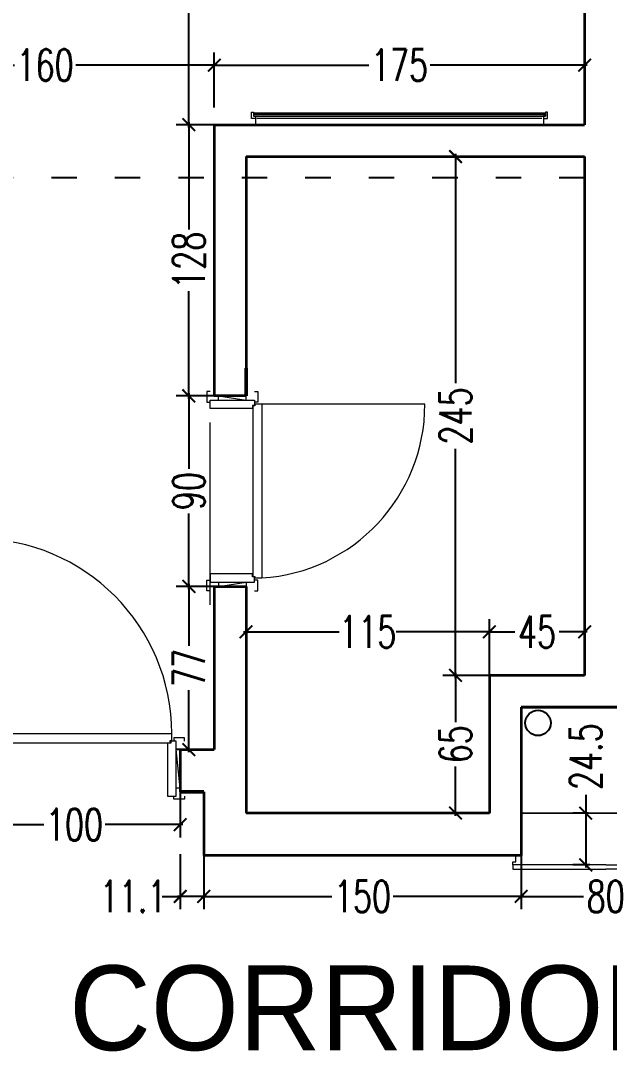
# Model space of a CAD drawing. Header units: centimetres. Extents: x -3207095 to 15275363, y -32656 to 4798027.
# Drawn here: x 694881.8 to 695160.1, y 4471585.3 to 4472072 of the extents above; entities that cross this region are included whole.
import ezdxf

# ---------------------------------------------------------------- set-up
doc = ezdxf.new("R2010")
doc.units = ezdxf.units.CM
doc.linetypes.add('ACAD_ISO03W100', pattern=[30, 12, -18])
doc.linetypes.add('DUZ', pattern=[500, 500])
doc.layers.get('0').update_dxf_attribs({"color": 1, "linetype": 'DUZ'})
for name, color, linetype in [('0 MC MAHAL', 94, 'Continuous'), ('DIM', 1, 'DUZ'), ('TESİSAT', 57, 'Continuous')]:
    doc.layers.add(name, color=color, linetype=linetype)
for name, color, linetype, lineweight in [('DUV', 220, 'Continuous', 50), ('DUVAR', 7, 'Continuous', 35), ('FE_MOBTEF.2', 33, 'Continuous', 18), ('KAPEN', 151, 'Continuous', 9)]:
    doc.layers.add(name, color=color, linetype=linetype, lineweight=lineweight)
doc.styles.add('DIM', font='ROMANSTW.SHX', dxfattribs={"width": 0.7})
doc.dimstyles.new('1_100', dxfattribs={"dimtxt": 15, "dimasz": 6, "dimexe": 6, "dimexo": 0, "dimgap": 2, "dimtad": 0, "dimdec": 1, "dimzin": 11, "dimdsep": 46, "dimtxsty": 'DIM', "dimblk": 'ARCHTICK', "dimcen": 3, "dimdle": 1.25, "dimclrt": 2, "dimadec": 0, "dimazin": 0, "dimtfac": 1.25, "dimtdec": 1, "dimtix": 1, "dimtofl": 0, "dimtmove": 1, "dimatfit": 3, "dimldrblk": 'ARCHTICK', "dimfxl": 20, "dimfxlon": 1, "dimtolj": 1, "dimtzin": 0, "dimarcsym": 0})

# ---------------------------------------------------------------- blocks, each defined once
blk = doc.blocks.new('new block')
at = {"layer": 'KAPEN'}
for p, q in [((105202.0528, 48261.8596), (105202.0198, 48261.8596)), ((105202.0528, 48261.8526), (105202.0528, 48261.8596)), ((105202.0628, 48261.8526), (105202.0528, 48261.8526)), ((105202.0628, 48261.0466), (105202.0628, 48261.8526)), ((105201.2498, 48261.0396), (105202.0528, 48261.0396)), ((105202.0528, 48261.0466), (105202.0628, 48261.0466)), ((105202.0528, 48261.0396), (105202.0528, 48261.0466))]:
    blk.add_line(p, q, dxfattribs=at)
for points in [[(105202.0548, 48261.9196), (105202.0398, 48261.9196), (105202.0398, 48261.8696), (105202.0548, 48261.8696)], [(105202.2648, 48261.9196), (105202.2798, 48261.9196), (105202.2798, 48261.8696), (105202.2648, 48261.8696)], [(105202.2248, 48261.8796), (105202.2248, 48261.8996), (105202.0948, 48261.8796), (105202.0948, 48261.8996)], [(105202.0198, 48261.0396), (105202.0198, 48261.8596)], [(105202.0548, 48260.9796), (105202.0398, 48260.9796), (105202.0398, 48261.0296), (105202.0548, 48261.0296)], [(105202.2248, 48261.0196), (105202.2248, 48260.9996), (105202.0948, 48261.0196), (105202.0948, 48260.9996)], [(105202.2648, 48260.9796), (105202.2798, 48260.9796), (105202.2798, 48261.0296), (105202.2648, 48261.0296)]]:
    blk.add_lwpolyline(points, dxfattribs=at)
for points in [[(105202.0548, 48261.8796), (105202.0548, 48261.8546), (105202.0648, 48261.8546), (105202.0648, 48261.8396), (105202.2648, 48261.8396), (105202.2648, 48261.8796)], [(105202.0548, 48261.0196), (105202.0548, 48261.0446), (105202.0648, 48261.0446), (105202.0648, 48261.0596), (105202.2648, 48261.0596), (105202.2648, 48261.0196)]]:
    blk.add_lwpolyline(points, close=True, dxfattribs=at)
blk.add_arc((105202.0715, 48261.0396), 0.8216, 93.6023, 180, dxfattribs=at)
blk = doc.blocks.new('K210')
for p, q in [((0.04, 0.985), (0.04, 0.032)), ((0.96, 0.032), (0.96, 0.065)), ((0.04, 0.032), (0.047, 0.032)), ((0.047, 0.032), (0.047, 0.022)), ((0.047, 0.022), (0.953, 0.022)), ((0.953, 0.032), (0.96, 0.032)), ((0.953, 0.022), (0.953, 0.032))]:
    blk.add_line(p, q)
for points in [[(0.04, 0.065), (0.96, 0.065)], [(-0.02, 0.03), (-0.02, 0.045), (0.03, 0.045), (0.03, 0.03)], [(1.02, 0.03), (1.02, 0.045), (0.97, 0.045), (0.97, 0.03)], [(0.02, -0.19), (0, -0.19), (0.02, -0.01), (0, -0.01)], [(0.98, -0.19), (1, -0.19), (0.98, -0.01), (1, -0.01)], [(-0.02, -0.23), (-0.02, -0.245), (0.03, -0.245), (0.03, -0.23)], [(1.02, -0.23), (1.02, -0.245), (0.97, -0.245), (0.97, -0.23)]]:
    blk.add_lwpolyline(points)
for points in [[(0.02, 0.03), (0.045, 0.03), (0.045, 0.02), (0.06, 0.02), (0.06, -0.23), (0.02, -0.23)], [(0.98, 0.03), (0.955, 0.03), (0.955, 0.02), (0.94, 0.02), (0.94, -0.23), (0.98, -0.23)]]:
    blk.add_lwpolyline(points, close=True)
blk.add_arc((0.04, 0.065), 0.92, 0, 90)
blk = doc.blocks.new('rgtkjıtdkfgölv')
at = {"layer": 'FE_MOBTEF.2'}
for p, q in [((104445.9076, 48877.9319), (104445.9076, 48877.9619)), ((104447.2679, 48877.9319), (104447.2679, 48877.9619)), ((104445.9079, 48877.9319), (104445.8879, 48877.9319)), ((104445.8879, 48877.9319), (104445.8879, 48877.9019)), ((104445.8979, 48877.9139), (104445.8979, 48877.9219)), ((104445.8979, 48877.9219), (104447.2779, 48877.9219)), ((104445.8979, 48877.9219), (104445.9079, 48877.9219)), ((104445.8979, 48877.9019), (104445.8979, 48877.9219)), ((104445.8979, 48877.9079), (104445.8979, 48877.9139)), ((104445.8979, 48877.9139), (104447.2779, 48877.9139)), ((104447.2779, 48877.9139), (104445.8979, 48877.9139)), ((104445.9079, 48877.9219), (104445.9079, 48877.9319)), ((104447.2612, 48877.9319), (104445.9143, 48877.9319)), ((104447.2679, 48877.9319), (104447.2879, 48877.9319)), ((104447.2679, 48877.9219), (104447.2679, 48877.9319)), ((104447.2779, 48877.9219), (104447.2679, 48877.9219)), ((104447.2779, 48877.9019), (104447.2779, 48877.9219)), ((104447.2779, 48877.9219), (104447.2779, 48877.9139)), ((104447.2779, 48877.9139), (104447.2779, 48877.9079)), ((104447.2879, 48877.9319), (104447.2879, 48877.9019)), ((104445.8879, 48877.9019), (104445.8979, 48877.9019)), ((104447.2779, 48877.9079), (104445.8979, 48877.9079)), ((104447.2879, 48877.9019), (104447.2779, 48877.9019))]:
    blk.add_line(p, q, dxfattribs=at)
blk = doc.blocks.new('_ArchTick')
at = {"color": 0, "linetype": 'ByBlock', "const_width": 0.15}
blk.add_lwpolyline([(-0.5, -0.5), (0.5, 0.5)], dxfattribs=at)
blk = doc.blocks.new('*D1468')
at = {"layer": 'Defpoints', "color": 0, "linetype": 'Continuous', "lineweight": 5, "transparency": 16777216}
for p in [(694961.32, 4471804.8), (694973.37, 4471804.8), (694973.37, 4471727.8)]:
    blk.add_point(p, dxfattribs=at)
at = {"layer": 'DIM', "color": 0, "linetype": 'Continuous', "lineweight": -2, "transparency": 16777216}
for p, q in [((694973.37, 4471804.8), (694955.32, 4471804.8)), ((694961.32, 4471806.05), (694961.32, 4471776.8)), ((694961.32, 4471726.55), (694961.32, 4471755.8)), ((694973.37, 4471727.8), (694955.32, 4471727.8))]:
    blk.add_line(p, q, dxfattribs=at)
at = {"layer": 'DIM', "color": 0, "linetype": 'Continuous', "lineweight": -2, "transparency": 16777216, "xscale": 6, "yscale": 6, "zscale": 6}
for p, rotation in [((694961.32, 4471804.8), 90), ((694961.32, 4471727.8), 270)]:
    blk.add_blockref('_ArchTick', p, dxfattribs=dict(at, rotation=rotation))
at = {"layer": 'DIM', "color": 2, "linetype": 'Continuous', "lineweight": 5, "transparency": 16777216, "insert": (694961.32, 4471766.3), "char_height": 15, "attachment_point": 5, "rotation": 90, "style": 'DIM'}
blk.add_mtext('\\A1;77', dxfattribs=at)
blk = doc.blocks.new('*D1469')
at = {"layer": 'Defpoints', "color": 0, "linetype": 'Continuous', "lineweight": 5, "transparency": 16777216}
for p in [(694961.32, 4471894.8), (694973.37, 4471894.8), (694973.37, 4471804.8)]:
    blk.add_point(p, dxfattribs=at)
at = {"layer": 'DIM', "color": 0, "linetype": 'Continuous', "lineweight": -2, "transparency": 16777216}
for p, q in [((694961.32, 4471896.05), (694961.32, 4471860.3)), ((694973.37, 4471894.8), (694955.32, 4471894.8)), ((694961.32, 4471803.55), (694961.32, 4471839.3)), ((694973.37, 4471804.8), (694955.32, 4471804.8))]:
    blk.add_line(p, q, dxfattribs=at)
at = {"layer": 'DIM', "color": 0, "linetype": 'Continuous', "lineweight": -2, "transparency": 16777216, "xscale": 6, "yscale": 6, "zscale": 6}
for p, rotation in [((694961.32, 4471894.8), 90), ((694961.32, 4471804.8), 270)]:
    blk.add_blockref('_ArchTick', p, dxfattribs=dict(at, rotation=rotation))
at = {"layer": 'DIM', "color": 2, "linetype": 'Continuous', "lineweight": 5, "transparency": 16777216, "insert": (694961.32, 4471849.8), "char_height": 15, "attachment_point": 5, "rotation": 90, "style": 'DIM'}
blk.add_mtext('\\A1;90', dxfattribs=at)
blk = doc.blocks.new('*D1470')
at = {"layer": 'Defpoints', "color": 0, "linetype": 'Continuous', "lineweight": 5, "transparency": 16777216}
for p in [(694961.32, 4472022.8), (694973.37, 4472022.8), (694973.37, 4471894.8)]:
    blk.add_point(p, dxfattribs=at)
at = {"layer": 'DIM', "color": 0, "linetype": 'Continuous', "lineweight": -2, "transparency": 16777216}
for p, q in [((694973.37, 4472022.8), (694955.32, 4472022.8)), ((694961.32, 4472024.05), (694961.32, 4471973.3)), ((694961.32, 4471893.55), (694961.32, 4471944.3)), ((694973.37, 4471894.8), (694955.32, 4471894.8))]:
    blk.add_line(p, q, dxfattribs=at)
at = {"layer": 'DIM', "color": 0, "linetype": 'Continuous', "lineweight": -2, "transparency": 16777216, "xscale": 6, "yscale": 6, "zscale": 6}
for p, rotation in [((694961.32, 4472022.8), 90), ((694961.32, 4471894.8), 270)]:
    blk.add_blockref('_ArchTick', p, dxfattribs=dict(at, rotation=rotation))
at = {"layer": 'DIM', "color": 2, "linetype": 'Continuous', "lineweight": 5, "transparency": 16777216, "insert": (694961.32, 4471958.8), "char_height": 15, "attachment_point": 5, "rotation": 90, "style": 'DIM'}
blk.add_mtext('\\A1;128', dxfattribs=at)
blk = doc.blocks.new('*D1471')
at = {"layer": 'Defpoints', "color": 0, "linetype": 'Continuous', "lineweight": 5, "transparency": 16777216}
for p in [(694961.32, 4472522.8), (694973.37, 4472522.8), (694973.37, 4472022.8)]:
    blk.add_point(p, dxfattribs=at)
at = {"layer": 'DIM', "color": 0, "linetype": 'Continuous', "lineweight": -2, "transparency": 16777216}
for p, q in [((694961.32, 4472524.05), (694961.32, 4472288.3)), ((694973.37, 4472522.8), (694955.32, 4472522.8)), ((694961.32, 4472021.55), (694961.32, 4472257.3)), ((694973.37, 4472022.8), (694955.32, 4472022.8))]:
    blk.add_line(p, q, dxfattribs=at)
at = {"layer": 'DIM', "color": 0, "linetype": 'Continuous', "lineweight": -2, "transparency": 16777216, "xscale": 6, "yscale": 6, "zscale": 6}
for p, rotation in [((694961.32, 4472522.8), 90), ((694961.32, 4472022.8), 270)]:
    blk.add_blockref('_ArchTick', p, dxfattribs=dict(at, rotation=rotation))
at = {"layer": 'DIM', "color": 2, "linetype": 'Continuous', "lineweight": 5, "transparency": 16777216, "insert": (694961.32, 4472272.8), "char_height": 15, "attachment_point": 5, "rotation": 90, "style": 'DIM'}
blk.add_mtext('\\A1;500', dxfattribs=at)
blk = doc.blocks.new('*D1472')
at = {"layer": 'Defpoints', "color": 0, "linetype": 'Continuous', "lineweight": 5, "transparency": 16777216}
for p in [(694973.37, 4472050.97), (694973.37, 4472022.8), (695148.37, 4472022.8)]:
    blk.add_point(p, dxfattribs=at)
at = {"layer": 'DIM', "color": 0, "linetype": 'Continuous', "lineweight": -2, "transparency": 16777216}
for p, q in [((694973.37, 4472030.97), (694973.37, 4472056.97)), ((695148.37, 4472030.97), (695148.37, 4472056.97)), ((694972.12, 4472050.97), (695046.37, 4472050.97)), ((695149.62, 4472050.97), (695075.37, 4472050.97))]:
    blk.add_line(p, q, dxfattribs=at)
at = {"layer": 'DIM', "color": 0, "linetype": 'Continuous', "lineweight": -2, "transparency": 16777216, "xscale": 6, "yscale": 6, "zscale": 6, "rotation": 180}
blk.add_blockref('_ArchTick', (694973.37, 4472050.97), dxfattribs=at)
at = {"layer": 'DIM', "color": 0, "linetype": 'Continuous', "lineweight": -2, "transparency": 16777216, "xscale": 6, "yscale": 6, "zscale": 6}
blk.add_blockref('_ArchTick', (695148.37, 4472050.97), dxfattribs=at)
at = {"layer": 'DIM', "color": 2, "linetype": 'Continuous', "lineweight": 5, "transparency": 16777216, "insert": (695060.87, 4472050.97), "char_height": 15, "attachment_point": 5, "style": 'DIM'}
blk.add_mtext('\\A1;175', dxfattribs=at)
blk = doc.blocks.new('*D1473')
at = {"layer": 'Defpoints', "color": 0, "linetype": 'Continuous', "lineweight": 5, "transparency": 16777216}
for p in [(694813.37, 4472050.97), (694813.37, 4472022.8), (694973.37, 4472022.8)]:
    blk.add_point(p, dxfattribs=at)
at = {"layer": 'DIM', "color": 0, "linetype": 'Continuous', "lineweight": -2, "transparency": 16777216}
for p, q in [((694813.37, 4472030.97), (694813.37, 4472056.97)), ((694973.37, 4472030.97), (694973.37, 4472056.97)), ((694812.12, 4472050.97), (694878.87, 4472050.97)), ((694974.62, 4472050.97), (694907.87, 4472050.97))]:
    blk.add_line(p, q, dxfattribs=at)
at = {"layer": 'DIM', "color": 0, "linetype": 'Continuous', "lineweight": -2, "transparency": 16777216, "xscale": 6, "yscale": 6, "zscale": 6, "rotation": 180}
blk.add_blockref('_ArchTick', (694813.37, 4472050.97), dxfattribs=at)
at = {"layer": 'DIM', "color": 0, "linetype": 'Continuous', "lineweight": -2, "transparency": 16777216, "xscale": 6, "yscale": 6, "zscale": 6}
blk.add_blockref('_ArchTick', (694973.37, 4472050.97), dxfattribs=at)
at = {"layer": 'DIM', "color": 2, "linetype": 'Continuous', "lineweight": 5, "transparency": 16777216, "insert": (694893.37, 4472050.97), "char_height": 15, "attachment_point": 5, "style": 'DIM'}
blk.add_mtext('\\A1;160', dxfattribs=at)
blk = doc.blocks.new('*D1553')
at = {"layer": 'Defpoints', "color": 0, "linetype": 'Continuous', "lineweight": 5, "transparency": 16777216}
for p in [(694957.26, 4471686.35), (694968.37, 4471686.15), (694957.26, 4471658.45)]:
    blk.add_point(p, dxfattribs=at)
at = {"layer": 'DIM', "color": 0, "linetype": 'Continuous', "lineweight": -2, "transparency": 16777216}
for p, q in [((694957.26, 4471678.45), (694957.26, 4471652.45)), ((694968.37, 4471678.45), (694968.37, 4471652.45)), ((694948.72, 4471658.45), (694957.26, 4471658.45)), ((694969.62, 4471658.45), (694956.01, 4471658.45))]:
    blk.add_line(p, q, dxfattribs=at)
at = {"layer": 'DIM', "color": 0, "linetype": 'Continuous', "lineweight": -2, "transparency": 16777216, "xscale": 6, "yscale": 6, "zscale": 6, "rotation": 180}
blk.add_blockref('_ArchTick', (694957.26, 4471658.45), dxfattribs=at)
at = {"layer": 'DIM', "color": 0, "linetype": 'Continuous', "lineweight": -2, "transparency": 16777216, "xscale": 6, "yscale": 6, "zscale": 6}
blk.add_blockref('_ArchTick', (694968.37, 4471658.45), dxfattribs=at)
at = {"layer": 'DIM', "color": 2, "linetype": 'Continuous', "lineweight": 5, "transparency": 16777216, "insert": (694934.97, 4471658.45), "char_height": 15, "attachment_point": 5, "style": 'DIM'}
blk.add_mtext('\\A1;11.1', dxfattribs=at)
blk = doc.blocks.new('*D1554')
at = {"layer": 'Defpoints', "color": 0, "linetype": 'Continuous', "lineweight": 5, "transparency": 16777216}
for p in [(694857.26, 4471707.8), (694957.26, 4471707.8), (694957.26, 4471692.35)]:
    blk.add_point(p, dxfattribs=at)
at = {"layer": 'DIM', "color": 0, "linetype": 'Continuous', "lineweight": -2, "transparency": 16777216}
for p, q in [((694857.26, 4471707.8), (694857.26, 4471686.35)), ((694957.26, 4471707.8), (694957.26, 4471686.35)), ((694856.01, 4471692.35), (694892.76, 4471692.35)), ((694958.51, 4471692.35), (694921.76, 4471692.35))]:
    blk.add_line(p, q, dxfattribs=at)
at = {"layer": 'DIM', "color": 0, "linetype": 'Continuous', "lineweight": -2, "transparency": 16777216, "xscale": 6, "yscale": 6, "zscale": 6, "rotation": 180}
blk.add_blockref('_ArchTick', (694857.26, 4471692.35), dxfattribs=at)
at = {"layer": 'DIM', "color": 0, "linetype": 'Continuous', "lineweight": -2, "transparency": 16777216, "xscale": 6, "yscale": 6, "zscale": 6}
blk.add_blockref('_ArchTick', (694957.26, 4471692.35), dxfattribs=at)
at = {"layer": 'DIM', "color": 2, "linetype": 'Continuous', "lineweight": 5, "transparency": 16777216, "insert": (694907.26, 4471692.35), "char_height": 15, "attachment_point": 5, "style": 'DIM'}
blk.add_mtext('\\A1;100', dxfattribs=at)
blk = doc.blocks.new('*D1566')
at = {"layer": 'Defpoints', "color": 0, "linetype": 'Continuous', "lineweight": 5, "transparency": 16777216}
for p in [(694968.37, 4471677.8), (695118.37, 4471677.8), (695118.37, 4471658.45)]:
    blk.add_point(p, dxfattribs=at)
at = {"layer": 'DIM', "color": 0, "linetype": 'Continuous', "lineweight": -2, "transparency": 16777216}
for p, q in [((694968.37, 4471677.8), (694968.37, 4471652.45)), ((695118.37, 4471677.8), (695118.37, 4471652.45)), ((694967.12, 4471658.45), (695028.87, 4471658.45)), ((695119.62, 4471658.45), (695057.87, 4471658.45))]:
    blk.add_line(p, q, dxfattribs=at)
at = {"layer": 'DIM', "color": 0, "linetype": 'Continuous', "lineweight": -2, "transparency": 16777216, "xscale": 6, "yscale": 6, "zscale": 6, "rotation": 180}
blk.add_blockref('_ArchTick', (694968.37, 4471658.45), dxfattribs=at)
at = {"layer": 'DIM', "color": 0, "linetype": 'Continuous', "lineweight": -2, "transparency": 16777216, "xscale": 6, "yscale": 6, "zscale": 6}
blk.add_blockref('_ArchTick', (695118.37, 4471658.45), dxfattribs=at)
at = {"layer": 'DIM', "color": 2, "linetype": 'Continuous', "lineweight": 5, "transparency": 16777216, "insert": (695043.37, 4471658.45), "char_height": 15, "attachment_point": 5, "style": 'DIM'}
blk.add_mtext('\\A1;150', dxfattribs=at)
blk = doc.blocks.new('*D1567')
at = {"layer": 'Defpoints', "color": 0, "linetype": 'Continuous', "lineweight": 5, "transparency": 16777216}
for p in [(695118.37, 4471677.8), (695198.37, 4471677.8), (695198.37, 4471658.45)]:
    blk.add_point(p, dxfattribs=at)
at = {"layer": 'DIM', "color": 0, "linetype": 'Continuous', "lineweight": -2, "transparency": 16777216}
for p, q in [((695118.37, 4471677.8), (695118.37, 4471652.45)), ((695198.37, 4471677.8), (695198.37, 4471652.45)), ((695117.12, 4471658.45), (695147.87, 4471658.45)), ((695199.62, 4471658.45), (695168.87, 4471658.45))]:
    blk.add_line(p, q, dxfattribs=at)
at = {"layer": 'DIM', "color": 0, "linetype": 'Continuous', "lineweight": -2, "transparency": 16777216, "xscale": 6, "yscale": 6, "zscale": 6, "rotation": 180}
blk.add_blockref('_ArchTick', (695118.37, 4471658.45), dxfattribs=at)
at = {"layer": 'DIM', "color": 0, "linetype": 'Continuous', "lineweight": -2, "transparency": 16777216, "xscale": 6, "yscale": 6, "zscale": 6}
blk.add_blockref('_ArchTick', (695198.37, 4471658.45), dxfattribs=at)
at = {"layer": 'DIM', "color": 2, "linetype": 'Continuous', "lineweight": 5, "transparency": 16777216, "insert": (695158.37, 4471658.45), "char_height": 15, "attachment_point": 5, "style": 'DIM'}
blk.add_mtext('\\A1;80', dxfattribs=at)
blk = doc.blocks.new('*D1585')
at = {"layer": 'Defpoints', "color": 0, "linetype": 'Continuous', "lineweight": 5, "transparency": 16777216}
for p in [(695150.21, 4471697.8), (695148.87, 4471673.3), (695150.87, 4471673.3)]:
    blk.add_point(p, dxfattribs=at)
at = {"layer": 'DIM', "color": 0, "linetype": 'Continuous', "lineweight": -2, "transparency": 16777216}
for p, q in [((695148.87, 4471706.44), (695148.87, 4471697.8)), ((695150.21, 4471697.8), (695142.87, 4471697.8)), ((695148.87, 4471699.05), (695148.87, 4471672.05)), ((695150.87, 4471673.3), (695142.87, 4471673.3))]:
    blk.add_line(p, q, dxfattribs=at)
at = {"layer": 'DIM', "color": 0, "linetype": 'Continuous', "lineweight": -2, "transparency": 16777216, "xscale": 6, "yscale": 6, "zscale": 6}
for p, rotation in [((695148.87, 4471697.8), 90), ((695148.87, 4471673.3), 270)]:
    blk.add_blockref('_ArchTick', p, dxfattribs=dict(at, rotation=rotation))
at = {"layer": 'DIM', "color": 2, "linetype": 'Continuous', "lineweight": 5, "transparency": 16777216, "insert": (695148.87, 4471724.44), "char_height": 15, "attachment_point": 5, "rotation": 90, "style": 'DIM'}
blk.add_mtext('\\A1;24.5', dxfattribs=at)
blk = doc.blocks.new('*D1611')
at = {"layer": 'Defpoints', "color": 0, "linetype": 'Continuous', "lineweight": 5, "transparency": 16777216}
for p in [(695103.37, 4471783.39), (695103.37, 4471762.8), (695148.37, 4471762.8)]:
    blk.add_point(p, dxfattribs=at)
at = {"layer": 'DIM', "color": 0, "linetype": 'Continuous', "lineweight": -2, "transparency": 16777216}
for p, q in [((695103.37, 4471763.39), (695103.37, 4471789.39)), ((695148.37, 4471763.39), (695148.37, 4471789.39)), ((695102.12, 4471783.39), (695115.37, 4471783.39)), ((695149.62, 4471783.39), (695136.37, 4471783.39))]:
    blk.add_line(p, q, dxfattribs=at)
at = {"layer": 'DIM', "color": 0, "linetype": 'Continuous', "lineweight": -2, "transparency": 16777216, "xscale": 6, "yscale": 6, "zscale": 6, "rotation": 180}
blk.add_blockref('_ArchTick', (695103.37, 4471783.39), dxfattribs=at)
at = {"layer": 'DIM', "color": 0, "linetype": 'Continuous', "lineweight": -2, "transparency": 16777216, "xscale": 6, "yscale": 6, "zscale": 6}
blk.add_blockref('_ArchTick', (695148.37, 4471783.39), dxfattribs=at)
at = {"layer": 'DIM', "color": 2, "linetype": 'Continuous', "lineweight": 5, "transparency": 16777216, "insert": (695125.87, 4471783.39), "char_height": 15, "attachment_point": 5, "style": 'DIM'}
blk.add_mtext('\\A1;45', dxfattribs=at)
blk = doc.blocks.new('*D1612')
at = {"layer": 'Defpoints', "color": 0, "linetype": 'Continuous', "lineweight": 5, "transparency": 16777216}
for p in [(694988.37, 4471783.39), (694988.37, 4471762.8), (695103.37, 4471762.8)]:
    blk.add_point(p, dxfattribs=at)
at = {"layer": 'DIM', "color": 0, "linetype": 'Continuous', "lineweight": -2, "transparency": 16777216}
for p, q in [((694988.37, 4471763.39), (694988.37, 4471789.39)), ((695103.37, 4471763.39), (695103.37, 4471789.39)), ((694987.12, 4471783.39), (695032.37, 4471783.39)), ((695104.62, 4471783.39), (695059.37, 4471783.39))]:
    blk.add_line(p, q, dxfattribs=at)
at = {"layer": 'DIM', "color": 0, "linetype": 'Continuous', "lineweight": -2, "transparency": 16777216, "xscale": 6, "yscale": 6, "zscale": 6, "rotation": 180}
blk.add_blockref('_ArchTick', (694988.37, 4471783.39), dxfattribs=at)
at = {"layer": 'DIM', "color": 0, "linetype": 'Continuous', "lineweight": -2, "transparency": 16777216, "xscale": 6, "yscale": 6, "zscale": 6}
blk.add_blockref('_ArchTick', (695103.37, 4471783.39), dxfattribs=at)
at = {"layer": 'DIM', "color": 2, "linetype": 'Continuous', "lineweight": 5, "transparency": 16777216, "insert": (695045.87, 4471783.39), "char_height": 15, "attachment_point": 5, "style": 'DIM'}
blk.add_mtext('\\A1;115', dxfattribs=at)
blk = doc.blocks.new('*D1613')
at = {"layer": 'Defpoints', "color": 0, "linetype": 'Continuous', "lineweight": 5, "transparency": 16777216}
for p in [(695087.35, 4471762.8), (695103.37, 4471762.8), (695103.37, 4471697.8)]:
    blk.add_point(p, dxfattribs=at)
at = {"layer": 'DIM', "color": 0, "linetype": 'Continuous', "lineweight": -2, "transparency": 16777216}
for p, q in [((695087.35, 4471764.05), (695087.35, 4471740.8)), ((695103.37, 4471762.8), (695081.35, 4471762.8)), ((695087.35, 4471696.55), (695087.35, 4471719.8)), ((695103.37, 4471697.8), (695081.35, 4471697.8))]:
    blk.add_line(p, q, dxfattribs=at)
at = {"layer": 'DIM', "color": 0, "linetype": 'Continuous', "lineweight": -2, "transparency": 16777216, "xscale": 6, "yscale": 6, "zscale": 6}
for p, rotation in [((695087.35, 4471762.8), 90), ((695087.35, 4471697.8), 270)]:
    blk.add_blockref('_ArchTick', p, dxfattribs=dict(at, rotation=rotation))
at = {"layer": 'DIM', "color": 2, "linetype": 'Continuous', "lineweight": 5, "transparency": 16777216, "insert": (695087.35, 4471730.3), "char_height": 15, "attachment_point": 5, "rotation": 90, "style": 'DIM'}
blk.add_mtext('\\A1;65', dxfattribs=at)
blk = doc.blocks.new('*D1614')
at = {"layer": 'Defpoints', "color": 0, "linetype": 'Continuous', "lineweight": 5, "transparency": 16777216}
for p in [(695087.35, 4472007.8), (695103.37, 4472007.8), (695103.37, 4471762.8)]:
    blk.add_point(p, dxfattribs=at)
at = {"layer": 'DIM', "color": 0, "linetype": 'Continuous', "lineweight": -2, "transparency": 16777216}
for p, q in [((695103.37, 4472007.8), (695081.35, 4472007.8)), ((695087.35, 4472009.05), (695087.35, 4471900.8)), ((695087.35, 4471761.55), (695087.35, 4471869.8)), ((695103.37, 4471762.8), (695081.35, 4471762.8))]:
    blk.add_line(p, q, dxfattribs=at)
at = {"layer": 'DIM', "color": 0, "linetype": 'Continuous', "lineweight": -2, "transparency": 16777216, "xscale": 6, "yscale": 6, "zscale": 6}
for p, rotation in [((695087.35, 4472007.8), 90), ((695087.35, 4471762.8), 270)]:
    blk.add_blockref('_ArchTick', p, dxfattribs=dict(at, rotation=rotation))
at = {"layer": 'DIM', "color": 2, "linetype": 'Continuous', "lineweight": 5, "transparency": 16777216, "insert": (695087.35, 4471885.3), "char_height": 15, "attachment_point": 5, "rotation": 90, "style": 'DIM'}
blk.add_mtext('\\A1;245', dxfattribs=at)

msp = doc.modelspace()

# ---------------------------------------------------------------- linework, layer by layer
at = {"color": 232, "linetype": 'ACAD_ISO03W100'}
msp.add_line((697128.37, 4471997.8), (693188.37, 4471997.8), dxfattribs=at)
at = {"layer": 'DUV'}
for p, q in [((694988.37, 4471907.8), (694988.37, 4471894.8)), ((694957.26, 4471707.8), (694968.37, 4471707.8))]:
    msp.add_line(p, q, dxfattribs=at)
at = {"layer": 'DUVAR'}
for p, q in [((695148.37, 4472522.8), (695148.37, 4472022.8)), ((694973.37, 4472022.8), (695148.37, 4472022.8)), ((694973.37, 4472022.8), (694973.37, 4471894.8)), ((694988.37, 4472007.8), (695148.37, 4472007.8)), ((694988.37, 4472007.8), (694988.37, 4471894.8)), ((695148.37, 4472007.8), (695148.37, 4471762.8)), ((694988.37, 4471894.8), (694973.37, 4471894.8)), ((694973.37, 4471804.8), (694973.37, 4471727.8)), ((694973.37, 4471804.8), (694988.37, 4471804.8)), ((694988.37, 4471804.8), (694988.37, 4471697.8)), ((695148.37, 4471762.8), (695103.37, 4471762.8)), ((695103.37, 4471762.8), (695103.37, 4471697.8)), ((695198.37, 4471747.8), (695118.37, 4471747.8)), ((695118.37, 4471747.8), (695118.37, 4471677.8)), ((695118.37, 4471747.8), (695198.37, 4471747.8)), ((694957.26, 4471727.8), (694973.37, 4471727.8)), ((694957.26, 4471727.8), (694957.26, 4471707.8)), ((694968.37, 4471707.8), (694957.26, 4471707.8)), ((694968.37, 4471707.8), (694968.37, 4471677.8)), ((695103.37, 4471697.8), (694988.37, 4471697.8)), ((695118.37, 4471677.8), (694968.37, 4471677.8))]:
    msp.add_line(p, q, dxfattribs=at)
at = {"layer": 'KAPEN'}
for p, q in [((694971.37, 4471796.06), (694971.37, 4471882.26)), ((695118.37, 4471697.8), (695198.37, 4471697.8)), ((695198.37, 4471697.8), (695118.37, 4471697.8))]:
    msp.add_line(p, q, dxfattribs=at)
msp.add_lwpolyline([(695118.37, 4471673.3), (695114.37, 4471673.3), (695114.37, 4471674.8), (695115.87, 4471674.8), (695115.87, 4471677.8), (695118.37, 4471677.8), (695118.37, 4471673.3)], close=True, dxfattribs=at)
for points in [[(695158.37, 4471673.3), (695114.37, 4471673.3), (695114.37, 4471671.3), (695158.37, 4471671.3)], [(695158.37, 4471673.3), (695202.37, 4471673.3), (695202.37, 4471671.3), (695158.37, 4471671.3)]]:
    msp.add_lwpolyline(points, dxfattribs=at)
at = {"layer": 'TESİSAT', "color": 8}
msp.add_circle((695126.34, 4471740.37), 6, dxfattribs=at)

# ---------------------------------------------------------------- block references
at = {"xscale": 100, "yscale": 100, "zscale": 100, "rotation": 180}
msp.add_blockref('new block', (11215197.85, 9297994.76), dxfattribs=at)
at = {"layer": '0 MC MAHAL', "xscale": -100, "yscale": 100, "zscale": 100, "rotation": 180}
msp.add_blockref('rgtkjıtdkfgölv', (-9749597.91, 9359818.99), dxfattribs=at)
at = {"layer": 'KAPEN', "xscale": 100, "yscale": 100, "zscale": 100}
msp.add_blockref('K210', (694857.26, 4471728.8), dxfattribs=at)

# ---------------------------------------------------------------- texts
at = {"insert": (694904.74, 4471625.85), "char_height": 40, "attachment_point": 1}
msp.add_mtext_dynamic_manual_height_columns('{\\fCentury Gothic|b0|i0|c162|p34;\\H1.00001x;\\C7;CORRIDOR}', width=451.7355, gutter_width=12.5, heights=[0], dxfattribs=at)

# ---------------------------------------------------------------- dimensions: what is measured, and where the dimension line sits
at = {"layer": 'DIM', "linetype": 'Continuous', "lineweight": 5}
for base, p1, p2, angle, picture, middle in [((694961.32, 4472522.8), (694973.37, 4472022.8), (694973.37, 4472522.8), 90, '*D1471', (694961.32, 4472272.8)), ((694813.37, 4472050.97), (694973.37, 4472022.8), (694813.37, 4472022.8), 0, '*D1473', (694893.37, 4472050.97)), ((694973.37, 4472050.97), (695148.37, 4472022.8), (694973.37, 4472022.8), 0, '*D1472', (695060.87, 4472050.97)), ((694961.32, 4472022.8), (694973.37, 4471894.8), (694973.37, 4472022.8), 90, '*D1470', (694961.32, 4471958.8)), ((695087.35, 4472007.8), (695103.37, 4471762.8), (695103.37, 4472007.8), 90, '*D1614', (695087.35, 4471885.3)), ((694961.32, 4471894.8), (694973.37, 4471804.8), (694973.37, 4471894.8), 90, '*D1469', (694961.32, 4471849.8)), ((694961.32, 4471804.8), (694973.37, 4471727.8), (694973.37, 4471804.8), 90, '*D1468', (694961.32, 4471766.3)), ((695087.35, 4471762.8), (695103.37, 4471697.8), (695103.37, 4471762.8), 90, '*D1613', (695087.35, 4471730.3)), ((694957.26, 4471692.35), (694857.26, 4471707.8), (694957.26, 4471707.8), 0, '*D1554', (694907.26, 4471692.35))]:
    dim = msp.add_linear_dim(base=base, p1=p1, p2=p2, angle=angle, dimstyle='1_100', dxfattribs=at)
    dim.commit()
    dim.dimension.update_dxf_attribs({"geometry": picture, "text_midpoint": middle})
for base, p1, p2, picture, middle in [((694988.37, 4471783.39), (695103.37, 4471762.8), (694988.37, 4471762.8), '*D1612', (695045.87, 4471783.39)), ((695103.37, 4471783.39), (695148.37, 4471762.8), (695103.37, 4471762.8), '*D1611', (695125.87, 4471783.39)), ((695118.37, 4471658.45), (694968.37, 4471677.8), (695118.37, 4471677.8), '*D1566', (695043.37, 4471658.45)), ((695198.37, 4471658.45), (695118.37, 4471677.8), (695198.37, 4471677.8), '*D1567', (695158.37, 4471658.45))]:
    dim = msp.add_linear_dim(base=base, p1=p1, p2=p2, dimstyle='1_100', dxfattribs=at)
    dim.commit()
    dim.dimension.update_dxf_attribs({"geometry": picture, "text_midpoint": middle})
for base, p1, p2, angle, picture, middle in [((695148.87, 4471673.3), (695150.21, 4471697.8), (695150.87, 4471673.3), 90, '*D1585', (695148.87, 4471724.44)), ((694957.26, 4471658.45), (694968.37, 4471686.15), (694957.26, 4471686.35), 0, '*D1553', (694934.97, 4471658.45))]:
    dim = msp.add_linear_dim(base=base, p1=p1, p2=p2, angle=angle, dimstyle='1_100', dxfattribs=at)
    dim.commit()
    dim.dimension.update_dxf_attribs({"geometry": picture, "text_midpoint": middle, "dimtype": 160})

doc.saveas('drawing.dxf')
